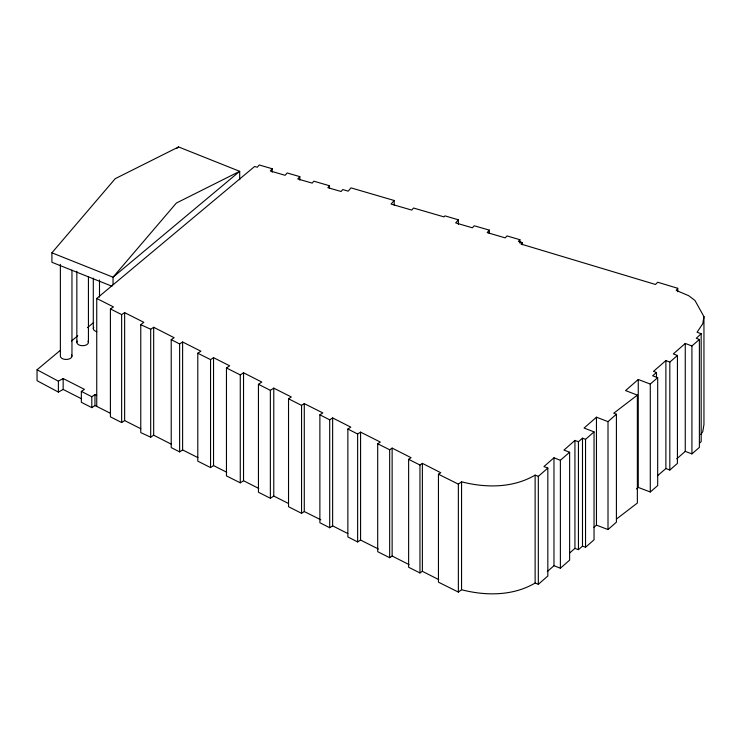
<?xml version="1.0" encoding="UTF-8"?>
<svg xmlns="http://www.w3.org/2000/svg" width="741" height="741" viewBox="0 0 741 741"><rect width="100%" height="100%" fill="white"/><g stroke="black" fill="none" stroke-linecap="round" stroke-linejoin="round"><path stroke-width="1.11" d="M110.502 413.348L96.738 406.392L96.738 298.466L254.645 166.475L257.284 167.234L259.23 164.965L272.197 168.753L270.252 170.967L285.118 175.302L287.165 172.968L299.818 176.636L297.771 178.97L312.211 183.12L313.888 181.184L329.486 185.759L327.855 187.668L341.092 191.493L342.777 189.548L348.187 191.159L351.021 187.881L394.184 200.496L391.035 204.071L411.774 210.101L413.506 208.017L444.016 216.9L444.961 215.863L458.401 219.808L455.678 222.902L472.369 227.811L474.212 225.783L489.282 230.118L487.18 232.6L505.242 237.88L506.974 235.907L519.895 239.723L518.376 241.39L522.257 242.483L520.942 244.03L655.479 284.47L657.684 282.228L677.746 288.295L676.227 290.389L688.667 295.687L694.975 300.485L703.95 316.639L702.746 323.761L697.068 332.255L701.171 333.709L701.171 441.645L699.541 443.164M700.856 434.522L702.746 431.697L703.95 424.574L703.95 316.639M111.965 286.23L51.907 262.277L51.907 252.82L115.235 178.664L178.572 146.95L239.695 171.328L239.695 179.739M701.171 333.709L696.281 338.285L699.384 339.471L699.384 447.397L691.927 453.89L685.258 451.371L676.737 458.846M699.384 339.471L691.927 345.954L685.258 343.444L673.337 353.902L677.431 355.476L669.818 362.117L665.881 360.571L653.488 371.361L656.48 372.482L652.645 375.789L657.684 377.669L650.283 384.07L638.26 379.485L625.552 390.581L637.362 395.101L613.733 413.228L616.41 414.228L608.009 421.629L596.459 417.202L584.065 428.057L594.041 431.873L585.538 439.339L582.491 438.181L578.443 441.729L574.933 440.423L563.957 450.102L569.625 452.223L569.625 560.15L560.381 568.217L553.972 565.726L547.293 571.57M569.866 552.823L574.933 548.359L574.933 440.423M593.976 527.305L596.459 525.137L608.009 529.565L616.41 522.164L616.41 414.228M574.933 548.359L578.443 549.665L582.491 546.117L582.491 438.181M582.491 546.117L585.538 547.266L594.041 539.809L594.041 431.873M569.625 452.223L560.381 460.281L553.972 457.799L543.95 466.561L547.831 468.08L547.831 576.007L538.327 584.288L535.122 583.037C513.013 596.06 485.827 595.996 461.56 589.743L458.355 592.078L438.45 582.167L438.45 474.231L440.756 472.712L422.379 463.375L419.962 465.015L419.962 572.95L408.624 567.245L408.624 459.318L411.088 457.706L392.137 448.101L389.664 449.768L389.664 557.695L377.697 551.693L377.697 443.757L380.318 442.062L360.571 432.123L357.634 434.004L357.634 541.93L347.862 536.956L347.862 429.03L350.808 427.149L332.635 417.933L329.699 419.814L329.699 527.74L319.88 522.738L319.88 414.812L322.817 412.932L304.282 403.623L301.55 405.383L301.55 513.309L288.527 506.705L288.527 398.769L291.315 396.981L273.772 388.127L270.363 390.34L270.363 498.276L258.442 492.237L258.442 384.31L261.795 382.069L243.53 372.788L240.269 374.909L240.269 482.845L226.459 475.898L226.459 367.971L229.664 365.813L213.538 357.662L210.546 359.626L210.546 467.562L197.791 461.161L197.791 353.235L200.885 351.206L182.61 341.99L179.618 343.954L179.618 451.89L171.217 447.583L171.217 339.647L174.154 337.711L153.674 327.281L150.682 329.254L150.682 437.181L140.762 432.605L140.762 324.678L143.81 322.307L124.636 312.637L121.644 314.61L121.644 422.537L110.409 416.84L110.409 308.914L113.456 306.913L96.738 298.466M636.565 488.903L638.26 487.421L638.26 379.485M538.327 584.288L538.327 476.352L547.831 468.08M657.619 475.694L665.881 468.507L665.881 360.571M665.881 468.507L669.818 470.044L677.431 463.412L677.431 355.476M638.26 487.421L650.283 491.996L657.684 485.605L657.684 377.669M176.793 148.432L178.572 146.95M81.408 398.732L63.161 389.451L58.382 392.091L37.05 380.689L37.05 369.768L60.04 350.567M71.534 340.962L77.731 335.793M87.457 327.67L93.644 322.492M616.456 519.071L637.362 503.037L637.362 395.101M458.355 592.078L458.355 484.142L461.56 481.807C485.827 488.069 513.013 488.134 535.122 475.111L538.327 476.352M419.962 572.95L422.379 571.311L422.379 463.375M389.664 557.695L392.137 556.028L392.137 448.101M121.644 422.537L124.636 420.573L124.636 312.637M150.682 437.181L153.674 435.217L153.674 327.281M179.618 451.89L182.61 449.917L182.61 341.99M210.546 467.562L213.538 465.589L213.538 357.662M96.682 395.518L94.959 394.647L94.959 405.559L91.801 407.624L81.343 402.317L81.343 391.396L84.446 389.368L63.161 378.54L58.382 381.18L37.05 369.768M91.801 407.624L91.801 396.713L94.959 394.647M240.269 482.845L243.53 480.724L243.53 372.788M270.363 498.276L273.772 496.062L273.772 388.127M301.55 513.309L304.282 511.549L304.282 403.623M329.699 527.74L332.635 525.86L332.635 417.933M357.634 541.93L360.571 540.05L360.571 432.123M51.907 252.82L113.03 277.199L239.695 171.328L176.367 203.043L113.03 277.199L113.03 284.553M140.762 324.678L150.682 329.254M213.538 465.589L226.746 472.258M182.61 449.917L197.93 457.632M304.282 511.549L320.797 519.793M438.45 474.231L458.355 484.142M197.791 353.235L210.546 359.626M377.697 443.757L389.664 449.768M408.624 459.318L419.962 465.015M226.459 367.971L240.269 374.909M360.571 540.05L378.345 548.998M258.442 384.31L270.363 390.34M124.636 420.573L140.781 428.715M94.959 405.559L96.682 406.439M153.674 435.217L171.162 444.118M273.772 496.062L288.212 503.352M288.527 398.769L301.55 405.383M110.409 308.914L121.644 314.61M81.343 391.396L91.801 396.713M422.379 571.311L438.718 579.61M243.53 480.724L258.757 488.449M332.635 525.86L347.779 533.539M392.137 556.028L409.097 564.623M319.88 414.812L329.699 419.814M347.862 429.03L357.634 434.004M171.217 339.647L179.618 343.954M691.927 345.954L691.927 453.89M685.258 343.444L685.258 451.371M677.746 288.295L677.746 291.741M669.818 362.117L669.818 470.044M656.48 372.482L656.48 377.076M650.283 384.07L650.283 491.996M608.009 421.629L608.009 529.565M596.459 417.202L596.459 525.137M585.538 439.339L585.538 547.266M578.443 441.729L578.443 549.665M560.381 460.281L560.381 568.217M553.972 457.799L553.972 565.726M535.122 475.111L535.122 583.037M522.257 242.483L522.257 244.78M519.895 239.723L519.895 243.168M489.282 230.118L489.282 233.563M461.56 481.807L461.56 589.743M458.401 219.808L458.401 224.403M394.184 200.496L394.184 205.09M329.486 185.759L329.486 188.057M299.818 176.636L299.818 180.082M272.197 168.753L272.197 172.199M99.498 279.968L99.498 297.178M93.301 278.134L93.301 328.606M88.429 276.986L88.429 342.361M76.842 271.252L76.842 342.361M71.96 270.104L71.96 356.125M63.161 378.54L63.161 389.451M60.373 264.37L60.373 356.125A5.789 3.344 0 0 0 67.292 359.404A5.789 3.344 0 0 0 71.516 354.846M58.382 381.18L58.382 392.091M96.876 331.69A5.789 3.344 0 0 1 93.746 327.318M87.984 341.082A5.789 3.344 0 0 1 82.631 345.714A5.789 3.344 0 0 1 77.277 341.082"/></g></svg>
